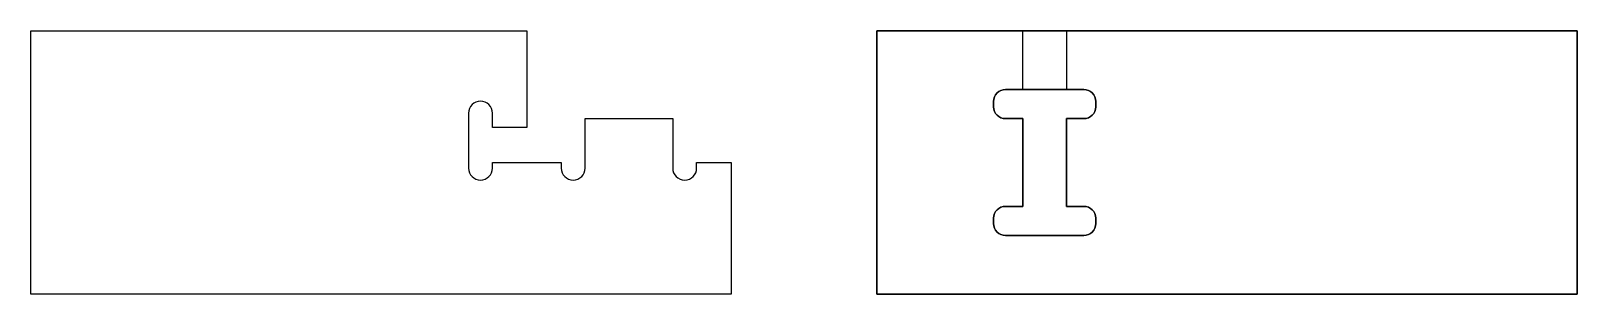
# Model space of a CAD drawing. Extents: x 0 to 530, y 0 to 90.
import ezdxf

# ---------------------------------------------------------------- set-up
doc = ezdxf.new("R2010")
doc.units = 0
doc.layers.add('1', color=7, linetype='CONTINUOUS')

# ---------------------------------------------------------------- blocks, each defined once
blk = doc.blocks.new('*M0')
at = {"layer": '1', "color": 7, "linetype": 'CONTINUOUS'}
for p, q in [((0, 0, 15), (0, 90, 15)), ((0, 90), (0, 90, 15)), ((0, 0), (0, 90)), ((0, 90, 15), (170, 90, 15)), ((0, 90), (170, 90)), ((170, 90), (170, 90, 15)), ((170, 90, 15), (170, 57, 15)), ((170, 90), (170, 57)), ((154.1, 66), (154.1, 66, 15)), ((150, 61.9), (150, 61.9, 15)), ((150, 61.9), (150, 61.9, 15)), ((150, 61.9, 15), (150, 43.1, 15)), ((150, 61.9), (150, 43.1)), ((158.2, 57, 15), (158.2, 61.9, 15)), ((158.2, 61.9), (158.2, 61.9, 15)), ((158.2, 57), (158.2, 61.9)), ((190, 43.1, 15), (190, 60, 15)), ((190, 60), (190, 60, 15)), ((190, 43.1), (190, 60)), ((190, 60, 15), (220, 60, 15)), ((190, 60), (220, 60)), ((220, 60), (220, 60, 15)), ((220, 60, 15), (220, 43.1, 15)), ((220, 60), (220, 43.1)), ((170, 57, 15), (158.2, 57, 15)), ((158.2, 57), (158.2, 57, 15)), ((170, 57), (158.2, 57)), ((170, 57), (170, 57, 15)), ((150, 43.1), (150, 43.1, 15)), ((158.2, 43.1, 15), (158.2, 45, 15)), ((158.2, 45), (158.2, 45, 15)), ((158.2, 43.1), (158.2, 45)), ((158.2, 45, 15), (181.8, 45, 15)), ((158.2, 45), (181.8, 45)), ((158.2, 43.1), (158.2, 43.1, 15)), ((158.2, 43.1), (158.2, 43.1, 15)), ((181.8, 45), (181.8, 45, 15)), ((181.8, 45, 15), (181.8, 43.1, 15)), ((181.8, 45), (181.8, 43.1)), ((181.8, 43.1), (181.8, 43.1, 15)), ((190, 43.1), (190, 43.1, 15)), ((190, 43.1), (190, 43.1, 15)), ((220, 43.1), (220, 43.1, 15)), ((228.2, 43.1, 15), (228.2, 45, 15)), ((228.2, 45), (228.2, 45, 15)), ((228.2, 43.1), (228.2, 45)), ((228.2, 45, 15), (240, 45, 15)), ((228.2, 45), (240, 45)), ((228.2, 43.1), (228.2, 43.1, 15)), ((228.2, 43.1), (228.2, 43.1, 15)), ((240, 45), (240, 45, 15)), ((240, 45, 15), (240, 0, 15)), ((240, 45), (240, 0)), ((154.1, 39), (154.1, 39, 15)), ((185.9, 39), (185.9, 39, 15)), ((224.1, 39), (224.1, 39, 15)), ((240, 0, 15), (0, 0, 15)), ((0, 0), (0, 0, 15)), ((240, 0), (0, 0)), ((240, 0), (240, 0, 15))]:
    blk.add_line(p, q, dxfattribs=at)
for centre, start, end in [((154.1, 61.9, 15), 360, 180), ((154.1, 61.9), 0, 180), ((154.1, 43.1, 15), 180, 360), ((154.1, 43.1), 180, 360), ((185.9, 43.1, 15), 180, 360), ((185.9, 43.1), 180, 360), ((224.1, 43.1, 15), 180, 360), ((224.1, 43.1), 180, 360)]:
    blk.add_arc(centre, 4.1, start, end, dxfattribs=at)
blk = doc.blocks.new('*M1')
at = {"layer": '1', "color": 7, "linetype": 'CONTINUOUS'}
for p, q in [((-210, -150, 15), (-195, -150, 15)), ((-210, -170, 15), (-210, -150, 15)), ((-210, -150, 18), (-210, -150, 15)), ((-210, -170, 18), (-210, -150, 18)), ((-195, -150, 15), (-195, -150, 18)), ((-195, -150, 15), (-195, -170, 15)), ((-195, -150, 18), (-195, -170, 18)), ((-195, -170, 15), (-210, -170, 15)), ((-210, -170, 15), (-210, -170, 18)), ((-195, -170, 18), (-195, -170, 15))]:
    blk.add_line(p, q, dxfattribs=at)
blk = doc.blocks.new('*M2')
at = {"layer": '1', "color": 7, "linetype": 'CONTINUOUS'}
for p, q in [((-20, -150), (-260, -150)), ((-260, -150), (-260, -150, 15)), ((-260, -150, 15), (-210, -150, 15)), ((-260, -240, 15), (-260, -150, 15)), ((-260, -150), (-260, -240)), ((-195, -150, 15), (-20, -150, 15)), ((-20, -150), (-20, -150, 15)), ((-20, -150, 15), (-20, -240, 15)), ((-20, -240), (-20, -150)), ((-220, -174.1), (-220, -174.1, 15)), ((-220, -174.1, 15), (-220, -175.9, 15)), ((-220, -175.9), (-220, -174.1)), ((-210, -170, 15), (-215.9, -170, 15)), ((-215.9, -170), (-215.9, -170, 15)), ((-215.9, -170), (-189.1, -170)), ((-189.1, -170, 15), (-195, -170, 15)), ((-189.1, -170), (-189.1, -170, 15)), ((-185, -175.9, 15), (-185, -174.1, 15)), ((-185, -174.1), (-185, -174.1, 15)), ((-185, -174.1), (-185, -175.9)), ((-220, -175.9), (-220, -175.9, 15)), ((-215.9, -180), (-215.9, -180, 15)), ((-215.9, -180, 15), (-210, -180, 15)), ((-210, -180), (-215.9, -180)), ((-210, -180, 15), (-210, -180)), ((-210, -180, 15), (-210, -210, 15)), ((-210, -210), (-210, -180)), ((-195, -180, 15), (-189.1, -180, 15)), ((-189.1, -180), (-195, -180)), ((-195, -180, 15), (-195, -180)), ((-195, -210, 15), (-195, -180, 15)), ((-195, -180), (-195, -210)), ((-189.1, -180), (-189.1, -180, 15)), ((-185, -175.9), (-185, -175.9, 15)), ((-210, -210, 15), (-215.9, -210, 15)), ((-215.9, -210), (-215.9, -210, 15)), ((-215.9, -210), (-210, -210)), ((-210, -210), (-210, -210, 15)), ((-189.1, -210, 15), (-195, -210, 15)), ((-195, -210), (-195, -210, 15)), ((-195, -210), (-189.1, -210)), ((-189.1, -210), (-189.1, -210, 15)), ((-220, -214.1), (-220, -214.1, 15)), ((-220, -214.1, 15), (-220, -215.9, 15)), ((-220, -215.9), (-220, -214.1)), ((-220, -215.9), (-220, -215.9, 15)), ((-185, -215.9, 15), (-185, -214.1, 15)), ((-185, -214.1), (-185, -214.1, 15)), ((-185, -214.1), (-185, -215.9)), ((-185, -215.9), (-185, -215.9, 15)), ((-215.9, -220), (-215.9, -220, 15)), ((-215.9, -220, 15), (-189.1, -220, 15)), ((-189.1, -220), (-215.9, -220)), ((-189.1, -220), (-189.1, -220, 15)), ((-20, -240, 15), (-260, -240, 15)), ((-260, -240), (-260, -240, 15)), ((-260, -240), (-20, -240)), ((-20, -240), (-20, -240, 15))]:
    blk.add_line(p, q, dxfattribs=at)
for centre, start, end in [((-215.9, -174.1, 15), 90, 180), ((-189.1, -174.1, 15), 0, 90), ((-215.9, -175.9, 15), 180, 270), ((-189.1, -175.9, 15), 270, 360), ((-215.9, -214.1, 15), 90, 180), ((-189.1, -214.1, 15), 0, 90), ((-215.9, -215.9, 15), 180, 270), ((-189.1, -215.9, 15), 270, 360)]:
    blk.add_arc(centre, 4.1, start, end, dxfattribs=at)
at = {"layer": '1', "color": 7, "linetype": 'CONTINUOUS', "extrusion": (0, 0, -1)}
for centre, start, end in [((215.9, -174.1), 360, 90), ((189.1, -174.1), 90, 180), ((215.9, -175.9), 270, 360), ((189.1, -175.9), 180, 270), ((215.9, -214.1), 360, 90), ((189.1, -214.1), 90, 180), ((215.9, -215.9), 270, 360), ((189.1, -215.9), 180, 270)]:
    blk.add_arc(centre, 4.1, start, end, dxfattribs=at)
blk = doc.blocks.new('*M3')
at = {"layer": '1', "color": 7, "linetype": 'CONTINUOUS'}
for name, p in [('*M2', (0, 0)), ('*M1', (0, 0, -3))]:
    blk.add_blockref(name, p, dxfattribs=at)

msp = doc.modelspace()

# ---------------------------------------------------------------- block references
at = {"layer": '1', "color": 7, "linetype": 'CONTINUOUS'}
for name, p in [('*M0', (0, 0)), ('*M3', (550, 240))]:
    msp.add_blockref(name, p, dxfattribs=at)

doc.saveas('drawing.dxf')
